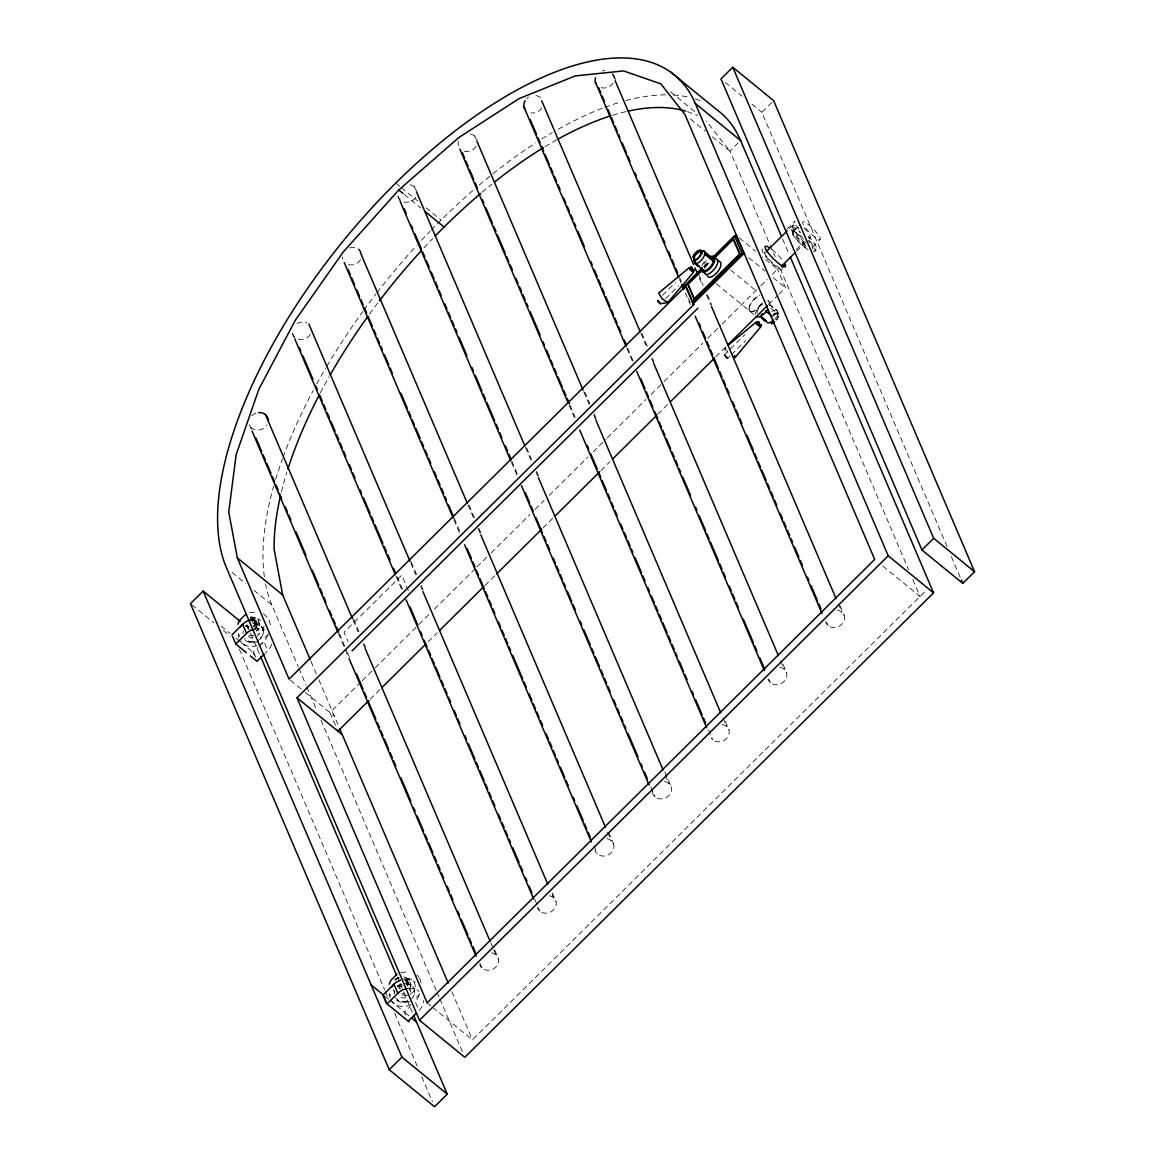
<?xml version="1.0" encoding="UTF-8"?>
<svg xmlns="http://www.w3.org/2000/svg" width="1165" height="1165" viewBox="0 0 1165 1165"><rect width="100%" height="100%" fill="white"/><g stroke="black" fill="none" stroke-linecap="round" stroke-linejoin="round"><path stroke-width="0.75" stroke-dasharray="5 3.75" d="M254.654 626.61L254.407 619.94L257.101 622.882L255.179 629.493A7.514 6.539 -23.1 0 0 251.902 618.63L250.242 616.969L253.315 618.804L254.188 620.858M749.066 309.089L749.226 307.181A9.844 4.412 -50.7 0 1 759.609 295.59M755.546 314.288L755.779 312.54A9.844 4.412 -50.7 0 1 762.594 302.827M769.541 305.245L769.512 302.099L766.162 299.041M726.829 358.194L724.208 355.165L725.227 347.884M250.693 617.698L256.402 621.251L253.417 626.726L255.222 622.649M264.062 625.896L262.678 630.615L258.965 634.168M406.527 982.546L406.483 984.425L406.308 981.134L407.692 981.148L408.391 982.779L407.43 986.1M255.441 624.557L256.402 621.251L250.242 616.969M406.731 984.454L407.692 981.148L404.765 978.818L405.638 980.872L408.391 982.779M724.208 355.165L744.945 334.544M726.989 358.15C729.552 359.14 723.552 352.733 724.921 356.242M727.222 358.238L727.441 357.422M254.582 625.911L255.397 623.057L253.475 618.921L254.596 620.363M404.939 979.241L407.692 981.148L406.308 984.003L406.308 981.134L410.298 990.468M419.91 993.73L413.808 999.905M268.489 634.08L262.518 640.007M947.101 546.633L761.852 112.321L773.633 100.641M738.26 142.844L730.018 151.013L775.162 256.853M254.407 655.254L253.125 652.24L257.887 647.507M259.081 646.327L263.843 641.609L267.717 650.682L265.329 653.041M662.492 295.298L675.423 282.498M665.666 298.619L678.598 285.804M703.442 266.581L708.611 261.455M704.097 266.552L709.179 261.513M705.349 266.363L709.15 262.606M704.446 267.906L709.514 262.897M786.928 229.214L794.443 221.758M789.681 228.427L794.69 223.476M791.952 230.903L793.685 229.185M792.826 231.82L800.413 224.306M796.277 249.572L803.792 242.131M360.932 681.933L329.986 712.601L337.253 729.639M362.228 680.651L373.834 669.147M375.13 667.865L417.682 625.707M418.978 624.425L429.288 614.203M434.458 609.091L475.728 568.2M477.009 566.918L489.912 554.132M491.208 552.865L529.9 514.522M535.055 509.411L544.084 500.469M549.239 495.358L587.932 457.015M593.101 451.904L605.989 439.118M607.285 437.851L645.978 399.508M651.133 394.396L662.739 382.892M664.035 381.61L702.728 343.282M707.883 338.17L720.785 325.385M722.067 324.118L759.478 287.056M760.76 285.775L767.211 279.382M772.38 274.27L777.536 269.159L762.536 256.897M796.525 251.291L810.301 237.631M812.413 247.082L820 239.568A12.349 2.519 45.3 0 0 809.326 225.296A12.349 2.519 45.3 0 0 805.073 227.19A12.349 2.519 45.3 0 0 820 239.568M814.845 251.218L816.315 249.761M370.15 699.248L380.474 689.025M428.196 641.74L437.225 632.784M484.946 585.514L495.271 575.277M542.992 528.007L553.302 517.784M601.024 470.5L610.052 461.544M657.774 414.259L668.098 404.037M715.82 356.767L726.13 346.529M768.696 304.371L777.725 295.415M779.021 294.148L785.458 287.755L777.536 269.159M725.547 355.849L724.674 355.31M727.644 358.514L730.222 355.951M731.518 354.67L745.731 340.573M405.711 1015.166L404.415 1012.137L410.371 1006.225M432.637 1007.346L472.466 1039.894L925.898 590.626M410.255 994.08C420.128 988.677 414.085 974.887 403.003 978.95M249.179 620.217L254.421 618.484L259.344 619.197M397.338 978.556L398.998 978.294M402.318 986.027L400.381 986.478L402.245 985.852M395.357 979.255L398.809 977.872L395.357 979.255L396.246 979.969M406.498 981.542L407.692 981.148M249.572 612.572L257.989 611.829M258.586 641.813L250.155 642.57L243.616 639.964M400.862 972.484L409.294 971.726M407.735 995.245L400.105 995.099M409.876 1001.725L401.444 1002.468L394.906 999.861M724.251 355.034L725.198 355.587M256.402 621.251L255.019 621.236L259.009 630.571M249.164 626.741L246.441 625.809L249.092 626.566M247.49 628.692L249.077 628.736M253.722 635.915L248.8 635.202M400.454 986.653L397.746 985.721L398.59 986.362M398.794 988.59L400.381 988.634M250.868 618.105L253.489 619.227M250.067 619.838L252.339 621.207L252.907 623.042M250.985 618.047L253.315 618.804M767.648 300.774L768.784 301.182M769.264 304.604L776.807 310.341A7.835 3.51 -50.7 0 1 774.812 318.496M773.356 314.215A5.577 2.505 -50.7 0 1 776.21 313.065L777.769 314.026A5.577 2.505 -50.7 0 1 776.341 319.851L775.439 319.108M776.21 313.065L777.769 314.026M749.998 311.244L751.192 311.798A9.844 4.412 -50.7 0 0 761.24 304.152M263.392 613.737L268.576 618.353L270.863 626.129M250.941 618.6L257.101 622.882M725.212 82.38L742.12 96.2M751.978 104.253L761.852 112.321M670.501 91.758L697.981 114.214M690.379 118.917L705.48 131.252M712.354 136.873L730.207 151.465L706.208 120.942M739.353 237.951L755.721 251.32M748.644 257.654L765.012 271.037M773.196 277.721L785.458 287.755M730.659 270.003L756.74 291.337M768.856 303.847L776.807 310.341M770.779 308.157L777.405 313.574M777.288 315.584L778.205 316.341M716.315 283.823L753.915 314.463M882.924 566.146L920.015 596.465L912.166 578.058M395.794 183.022L399.915 186.4M401.299 187.521L417.769 200.992M426.011 207.719L441.127 220.069M404.357 194.555L420.754 207.967M232.039 572.394L245.771 583.621M254.014 590.364L271.867 604.955L298.211 666.715M245.728 625.867L248.48 628.124M290.435 680.273L304.065 691.413M305.434 692.534L334.384 716.198M221.132 626.086L229.942 633.279M235.912 638.158L239.888 641.405M241.199 642.498L253.125 652.24M191.817 604.795L213.792 622.751M223.403 630.615L230.277 636.221M427.133 1002.861L431.254 1006.225M384.552 995.9L388.528 999.148M389.853 1000.225L404.415 1012.137M405.158 1012.735L410.197 1016.856M726.421 357.873L725.096 356.577M725.926 356.068L726.8 356.971M726.319 356.548L727.164 357.407M245.859 625.168L246.529 625.998M416.968 975.032L418.73 976.954M404.765 978.818L405.886 980.26M239.83 636.396L238.461 633.716M419.604 977.916L422.094 985.619M749.27 310.327L750.042 311.405M726.975 357.306L727.411 358.121L724.703 355.194M777.375 311.07L778.817 313.924M389.751 993.614L390.857 995.958M951.368 556.652L961.343 580.039M782.589 238.942L788.996 253.955M780.157 268.576L908.598 569.7M614.144 76.162L615.571 79.497M698.927 274.925L703.194 284.959M707.475 294.978L711.757 304.997M839.994 605.669L844.275 615.688M611.654 72.463L615.207 80.807M699.291 277.925L702.845 286.27M706.412 294.628L710.679 304.647M838.218 603.645L841.785 612.004M679.879 278.129L681.307 281.464M688.428 298.167L690.568 303.191M826.655 622.226L828.082 625.576M679.53 279.44L680.957 282.789M685.224 292.808L690.219 304.502M641.886 333.51L647.594 346.893M652.589 358.587L654.016 361.936M783.055 664.458L786.623 672.817M640.823 333.161L646.531 346.529M651.526 358.238L653.652 363.247M780.565 660.773L784.118 669.118M627.833 348.408L633.542 361.776M769.002 679.355L770.429 682.705M626.77 348.058L633.192 363.101M584.874 392.124L589.854 403.833M594.135 413.866L596.276 418.89M725.387 721.586L728.955 729.945M474.665 135.912L476.092 139.247M583.796 391.775L589.505 405.158M593.786 415.191L595.927 420.201M722.897 717.888L726.465 726.246M570.107 405.347L575.102 417.055M708.48 729.785L712.762 739.819M569.044 404.998L575.452 420.055M526.58 447.782L531.575 459.491M536.57 471.184L538.696 476.194M664.88 772.031L671.302 787.074M414.303 186.691L415.73 190.041M525.517 447.433L531.225 460.801M536.206 472.495L537.633 475.844M665.244 775.016L668.812 783.375M511.814 461.005L518.236 476.048M650.827 786.928L655.109 796.947M398.11 196.579L400.25 201.589M511.464 462.33L517.173 475.699M469.058 505.202L474.752 518.571M479.019 528.59L481.16 533.599M608.654 832.509L613.649 844.203M359.009 249.354L360.436 252.703M467.981 504.853L473.689 518.207M477.956 528.226L480.097 533.235M607.591 832.16L611.159 840.504M454.292 518.425L459.986 531.793M593.888 845.732L597.456 854.076M453.928 519.736L459.636 533.104M411.172 561.821L416.881 575.19M421.162 585.223L423.303 590.247M552.428 892.958L555.996 901.331M410.823 563.132L415.818 574.84M420.813 586.548L422.24 589.898M552.064 894.283L553.491 897.633M408.362 590.64L401.765 575.146L344.097 632.275L348.073 641.566M397.119 576.704L402.828 590.087M534.808 899.496L537.662 906.181M538.376 907.855L539.803 911.205M292.619 333.845L294.046 337.195M396.056 576.355L401.765 589.738M353.519 618.935L359.228 632.318M364.223 644.027L365.65 647.361M494.761 950.087L498.329 958.46M353.17 620.261L358.165 631.969M363.145 643.663L365.286 648.687M490.844 943.053L492.984 948.062M493.698 949.737L495.839 954.761M339.466 633.833L346.602 650.551M347.316 652.225L349.456 657.249M479.995 963.309L482.135 968.333M251.363 429.434L249.223 424.41A9.844 8.577 -23.1 0 0 257.276 430.103A9.844 8.577 -23.1 0 0 266.931 424.948M338.403 633.483L348.379 656.9M310.997 661.371L318.089 677.986M318.802 679.646L339.015 727.047M451.831 991.546L472.466 1039.894M298.91 668.375L306.031 685.078M306.745 686.738L316.72 710.111M320.987 720.13L436.322 990.541M437.035 992.201L439.176 997.211M439.889 998.886L462.665 1052.301M262.911 629.275L263.086 629.697A10.369 9.029 -23.1 0 1 258.324 640.459M255.019 624.105L256.14 626.188M260.436 638.813L260.261 638.405A10.369 9.029 -23.1 0 0 262.489 628.168A10.369 9.029 -23.1 0 0 253.096 623.333M404.794 979.124L405.478 980.77M247.038 624.964L259.868 654.817M397.265 976.94L399.406 981.949M400.105 983.61L402.959 990.294M403.673 991.954L412.206 1011.992M398.328 984.862L400.046 988.896M253.853 652.837L255.79 657.366M239.335 649.065L384.668 989.828M385.382 991.488L388.236 998.172M394.644 1013.215L417.449 1066.659M421.715 1076.678L432.404 1101.74M764.269 252.281L764.619 253.256M749.008 308.943L749.328 310.472M771.885 249.47A14.315 2.927 45.3 0 1 781.992 259.591M271.867 604.955A337.034 151.028 -50.7 0 1 265.533 583.927M264.353 576.719A337.034 151.028 -50.7 0 1 273.717 486.082M275.668 479.397A337.034 151.028 -50.7 0 1 282.498 458.835M283.124 457.088A337.034 151.028 -50.7 0 1 313.196 390.552M316.705 384.057A337.034 151.028 -50.7 0 1 325.909 367.863M326.855 366.261A337.034 151.028 -50.7 0 1 362.766 311.608M363.844 310.123A337.034 151.028 -50.7 0 1 375.946 293.988M377.052 292.546A337.034 151.028 -50.7 0 1 416.531 245.684M421.395 240.398A337.034 151.028 -50.7 0 1 430.001 231.34M431.225 230.073A337.034 151.028 -50.7 0 1 473.645 189.866M479.179 185.133A337.034 151.028 -50.7 0 1 491.615 174.852M492.999 173.745A337.034 151.028 -50.7 0 1 535.769 142.829M541.812 138.984A337.034 151.028 -50.7 0 1 552.312 132.635M558.239 129.228A337.034 151.028 -50.7 0 1 603.164 107.937M604.839 107.311A337.034 151.028 -50.7 0 1 621.178 101.908M625.925 100.583A337.034 151.028 -50.7 0 1 667.064 94.831M673.516 95.049A337.034 151.028 -50.7 0 1 688.049 97.03M695.243 98.909A337.034 151.028 -50.7 0 1 702.058 101.37M281.449 491.819A321.671 144.14 -50.7 0 1 286.823 472.422M320.331 392.867A321.671 144.14 -50.7 0 1 329.185 376.674M369.582 314.026A321.671 144.14 -50.7 0 1 378.29 302.288M424.06 247.752A321.671 144.14 -50.7 0 1 432.783 238.505M482.092 192.269A321.671 144.14 -50.7 0 1 491.747 184.303M545.002 146.688A321.671 144.14 -50.7 0 1 556.928 139.727M612.659 115.233A321.671 144.14 -50.7 0 1 626.246 111.549M687.394 111.636A321.671 144.14 -50.7 0 1 697.325 115.655M782.429 269.61A14.315 2.927 45.3 0 1 773.123 264.295A14.315 2.927 45.3 0 1 762.609 251.858L762.056 250.3A14.315 2.927 45.3 0 1 763.017 249.121M779.589 267.615A11.213 2.286 45.3 0 1 768.842 259.154M767.08 257.057A11.213 2.286 45.3 0 1 764.706 253.504M837.46 610.125A9.844 8.577 -23.1 0 1 841.756 624.353A9.844 8.577 -23.1 0 1 825.592 621.877M613.183 74.138A9.844 8.577 -23.1 0 1 614.13 80.676M613.154 82.875A9.844 8.577 -23.1 0 1 599.946 87.244M602.32 71.021A9.844 8.577 -23.1 0 1 604.824 70.512M808.51 237.456A11.213 2.286 45.3 0 0 810.418 236.903L809.981 235.68A11.213 2.286 45.3 0 0 803.835 227.918M798.913 229.359A11.213 2.286 45.3 0 1 794.778 223.709L794.341 222.486A11.213 2.286 45.3 0 1 795.098 221.568M415.818 197.118A9.844 8.577 -23.1 0 1 402.609 201.487M400.6 200.278A9.844 8.577 -23.1 0 1 397.789 194.337M409.978 184.813A9.844 8.577 -23.1 0 1 416.793 190.39M606.834 838.625A9.844 8.577 -23.1 0 1 611.13 852.867A9.844 8.577 -23.1 0 1 594.966 850.377M310.327 334.384A9.844 8.577 -23.1 0 1 297.104 338.753M295.109 337.544A9.844 8.577 -23.1 0 1 292.298 331.617M297.148 323.622A9.844 8.577 -23.1 0 1 306.817 322.763M360.524 259.766A9.844 8.577 -23.1 0 1 347.301 264.149M342.816 259.242A9.844 8.577 -23.1 0 1 342.495 256.999M349.675 247.927A9.844 8.577 -23.1 0 1 361.5 253.053M541.812 107.908A9.844 8.577 -23.1 0 1 530.934 112.947M526.638 98.705A9.844 8.577 -23.1 0 1 528.633 97.132M535.973 95.617A9.844 8.577 -23.1 0 1 541.827 99.171M251.742 415.745A9.844 8.577 -23.1 0 1 258.586 412.585M491.513 952.883A9.844 8.577 -23.1 0 1 495.809 967.125A9.844 8.577 -23.1 0 1 479.645 964.635M807.957 236.014A17.009 3.48 45.3 0 1 815.034 249.732M804.345 242.145A17.009 3.48 45.3 0 1 792.71 227.67A17.009 3.48 45.3 0 1 798.651 227.801M549.166 895.754A9.844 8.577 -23.1 0 1 553.462 909.996A9.844 8.577 -23.1 0 1 537.313 907.506M664.487 781.497A9.844 8.577 -23.1 0 1 671.477 790.831A9.844 8.577 -23.1 0 1 661.094 798.942A9.844 8.577 -23.1 0 1 652.298 791.02M779.793 667.239A9.844 8.577 -23.1 0 1 784.089 681.481A9.844 8.577 -23.1 0 1 767.939 679.006M722.14 724.368A9.844 8.577 -23.1 0 1 727.266 737.678A9.844 8.577 -23.1 0 1 711.232 738.144M805.452 244.927A13.616 2.781 45.3 0 1 793.598 231.092A13.616 2.781 45.3 0 1 800.734 233.029M808.146 240.354A13.616 2.781 45.3 0 1 810.141 242.83M811.656 245.058A13.616 2.781 45.3 0 1 812.5 248.786M808.146 249.791A13.616 2.781 45.3 0 1 791.851 232.811A13.616 2.781 45.3 0 1 804.068 239.495M805.656 247.752A12.349 2.519 45.3 0 1 792.535 232.913A12.349 2.519 45.3 0 1 803.821 239.611M476.179 146.324A9.844 8.577 -23.1 0 1 462.956 150.693M458.471 145.785A9.844 8.577 -23.1 0 1 458.486 141.256M470.34 134.033A9.844 8.577 -23.1 0 1 477.155 139.596M809.398 240.689A17.009 3.48 45.3 0 1 813.563 251.189M806.034 246.397A17.009 3.48 45.3 0 1 791.224 229.141A17.009 3.48 45.3 0 1 800.151 231.558M267.746 635.173A15.305 13.325 -23.1 0 1 260.727 644.041M257.101 645.716A15.305 13.325 -23.1 0 1 240.238 640.896M238.738 637.75A15.305 13.325 -23.1 0 1 238.243 634.284M249.397 620.173A15.305 13.325 -23.1 0 1 260.8 620.523M254.684 627.032A6.247 5.446 -23.1 0 1 257.407 636.061M253.067 638.071A6.247 5.446 -23.1 0 1 247.766 635.77M250.227 620.261A6.247 5.446 -23.1 0 1 255.878 623.188A6.247 5.446 -23.1 0 1 254.538 629.348M250.227 617.479A9.393 8.184 -23.1 0 1 258.732 621.862A9.393 8.184 -23.1 0 1 256.708 631.124L256.475 630.556A9.393 8.184 -23.1 0 0 258.499 621.294A9.393 8.184 -23.1 0 0 249.994 616.911M253.053 641.726A10.369 9.029 -23.1 0 1 245.873 639.672M242.903 633.44A10.369 9.029 -23.1 0 1 243.252 631.022M245.902 626.668A10.369 9.029 -23.1 0 1 248.014 625.008M253.286 623.741A10.369 9.029 -23.1 0 1 263.086 629.697M253.227 642.148A10.369 9.029 -23.1 0 1 244.432 638.333M271.62 644.245A15.305 13.325 -23.1 0 1 267.717 650.682M254.553 628.882A15.305 13.325 -23.1 0 1 264.659 629.595M419.036 995.07A15.305 13.325 -23.1 0 1 415.148 1001.507L419.007 1010.579A15.305 13.325 -23.1 0 0 423.434 1000.589M410.866 1004.594A15.305 13.325 -23.1 0 1 391.527 1000.793M390.042 997.648A15.305 13.325 -23.1 0 1 389.532 994.182M404.59 979.27A15.305 13.325 -23.1 0 1 415.191 982.313M408.726 988.124A6.247 5.446 -23.1 0 1 410.502 991.896M405.944 997.648A6.247 5.446 -23.1 0 1 399.056 995.682M405.857 981.411A6.247 5.446 -23.1 0 1 407.43 983.755M406.134 978.076A9.393 8.184 -23.1 0 1 409.483 989.172M403.876 993.556A9.393 8.184 -23.1 0 1 401.488 994.051M394.964 992.187A9.393 8.184 -23.1 0 1 393.508 990.585M395.008 980.391A9.393 8.184 -23.1 0 1 399.144 977.872M403.673 976.882A9.393 8.184 -23.1 0 1 409.235 988.604M394.731 991.619A9.393 8.184 -23.1 0 1 393.275 990.017M394.76 979.823A9.393 8.184 -23.1 0 1 398.896 977.304M404.969 979.037A7.514 6.539 -23.1 0 1 408.391 986.245M407.022 983.318A10.369 9.029 -23.1 0 1 413.167 996.25M406.978 1001.085A10.369 9.029 -23.1 0 1 395.547 997.823M394.192 993.337A10.369 9.029 -23.1 0 1 394.556 990.92M397.192 986.566A10.369 9.029 -23.1 0 1 401.765 983.784M404.575 983.653A10.369 9.029 -23.1 0 1 413.954 988.488A10.369 9.029 -23.1 0 1 411.726 998.711M407.168 1001.507A10.369 9.029 -23.1 0 1 397.338 999.992M394.382 993.76A10.369 9.029 -23.1 0 1 394.731 991.342M397.367 986.988A10.369 9.029 -23.1 0 1 401.94 984.192M408.449 988.342A15.305 13.325 -23.1 0 1 419.065 991.386M727.775 351.961A6.975 1.427 45.3 0 1 726.654 347.811M776.866 313.283A5.577 2.505 -50.7 0 1 774.463 320.186M773.225 315.875A5.577 2.505 -50.7 0 1 777.128 313.807M761.182 304.007A9.844 4.412 -50.7 0 1 751.134 311.652M771.885 311.652A7.835 3.51 -50.7 0 1 775.89 310.021M773.036 315.453A6.509 2.913 -50.7 0 1 778.628 313.574A6.509 2.913 -50.7 0 1 776.691 320.084M757.002 313.181A7.835 3.51 -50.7 0 1 762.609 304.065M704.607 268.139A9.844 4.412 -50.7 0 1 708.888 262.023M701.723 265.882A9.844 4.412 -50.7 0 1 706.005 259.78M703.878 263.873A7.835 3.51 -50.7 0 1 706.398 260.698M749.284 307.342A9.844 4.412 -50.7 0 1 759.667 295.735"/><path stroke-width="1.5" d="M694.529 259.955L695.097 259.897A5.577 2.505 -50.7 0 0 700.981 253.329L701.112 252.324A5.577 2.505 -50.7 0 0 698.097 251.276A5.577 2.505 -50.7 0 0 693.583 256.315L695.374 260.654L693.306 257.101M701.112 252.324L701.825 254.014L700.981 253.329M701.024 267.892L701.068 271.023L702.932 272.348A9.844 4.412 -50.7 0 0 714.8 260.596L714.757 257.45L712.893 256.125A9.844 4.412 -50.7 0 0 709.689 256.984M704.024 270.702L695.33 263.639A7.835 3.51 -50.7 0 0 704.752 254.29L704.942 252.892A7.835 3.51 -50.7 0 0 702.058 250.868M702.262 268.533A7.835 3.51 -50.7 0 0 707.228 269.581A7.835 3.51 -50.7 0 0 713.388 261.339L713.562 259.941L704.942 252.892M660.54 303.599L657.73 300.483M690.292 267.979C686.636 266.77 695.578 275.158 692.971 270.63M698.782 266.261L697.325 265.576M702.146 267.863L685.049 285.425L693.743 304.647L297.002 697.748L427.133 1002.861L874.697 559.418L684.889 114.418L660.89 83.895L623.566 70.905L575.146 75.943L518.935 98.69L458.777 137.587L398.765 189.997L342.991 252.31L295.255 320.331L258.805 389.372L236.131 454.772L228.762 512.061L237.325 557.86L289.066 679.151L685.821 286.051L685.049 285.425L701.548 269.071M694.151 257.785L694.427 257.014A5.577 2.505 -50.7 0 1 698.942 251.96A5.577 2.505 -50.7 0 1 701.956 253.023M757.803 323.055L756.143 322.195L757.046 323.826M735.1 357.524L760.73 326.899L760.09 325.414M765.944 321.074L763.92 319.88M237.864 624.338L239.524 620.566M389.154 984.236L390.959 980.216L396.93 974.304M239.655 620.319L245.64 614.392M693.612 272.115L667.778 302.594L662.128 298.735L658.633 293.07L689.301 267.63M240.238 621.382L203.161 591.077L190.448 603.674L389.226 1069.703L434.545 1106.75L447.258 1094.153L413.633 1015.327M732.77 67.25L720.989 78.914L921.908 549.982L962.771 583.374L974.552 571.709L773.633 100.641L732.77 67.25L933.689 538.303L974.552 571.709M231.937 634.91L242.669 624.294L246.529 633.367L235.811 643.983L246.397 652.648M264.135 654.22L256.984 661.312L250.373 655.895M713.781 256.329L734.474 235.825L736.615 235.723M716.795 253.97L726.96 243.893M732.042 238.869L735.843 235.082L744.552 254.305M707.111 286.808L694.107 299.041L687.656 283.896L701.563 270.12M714.203 257.596L733.164 238.796L739.993 254.247L733.164 238.796M694.471 299.347L688.02 284.187L701.927 270.411M714.567 257.887L733.528 239.102M694.107 299.041L739.629 253.941M710.912 283.051L722.285 271.78M727.353 266.77L737.46 256.751M741.945 253.329L692.796 302.012L692.971 304.021L743.78 253.679L741.945 253.329L734.474 235.825M352.034 650.871L697.966 308.099M765.871 252.019L787.176 230.918M781.497 266.173L795.273 252.528M782.152 267.528L785.166 264.542M337.908 731.183L368.868 700.514M381.771 687.743L425.618 644.289M439.802 630.236L483.65 586.781M496.552 574.01L541.696 529.274M554.598 516.503L599.742 471.767M612.63 458.995L656.492 415.541M670.676 401.488L714.524 358.034M727.426 345.262L767.4 305.638M397.833 993.264L387.1 1003.895L383.227 994.823L393.959 984.192L397.833 993.264A15.305 13.325 -23.1 0 1 407.153 988.517M408.289 1021.21L416.633 1012.938M419.487 1020.263L888.225 555.822L695.287 103.467A337.034 151.028 -50.7 0 0 395.794 183.022A337.034 151.028 -50.7 0 0 226.534 567.908L419.487 1020.263L464.806 1057.296L933.558 592.869L790.423 257.305M389.226 1069.703L401.94 1057.106L203.161 591.077M921.908 549.982L933.689 538.303M728.183 345.219L756.143 322.195M699.146 266.028L696.364 263.931M657.701 300.672L658.269 301.983M660.351 303.759L667.778 302.594L667.705 301.502M693.947 260.727L694.777 260.64A6.509 2.913 -50.7 0 0 701.17 254.305A6.509 2.913 -50.7 0 0 699.393 250.14A6.509 2.913 -50.7 0 0 693 256.475L695.33 263.639L693.816 260.086A7.835 3.51 -50.7 0 1 694.369 258.499M771.74 322.967L772.322 322.909A5.577 2.505 -50.7 0 0 774.332 321.846M771.172 323.739L771.987 323.652A6.509 2.913 -50.7 0 0 774.346 322.414M765.594 320.914L764.793 320.593M760.73 326.899L757.279 324.292M715.834 258.397L717.64 259.708L717.684 262.839A9.844 4.412 -50.7 0 1 705.815 274.605L703.689 271.896M711.8 257.771L703.238 250.737M756.536 316.603L757.687 316.997A9.844 4.412 -50.7 0 0 767.735 309.366M690.102 268.052L690.568 269.727M766.104 320.826L762.536 317.535M691.66 267.382L690.962 267.499M693.379 270.178L694.355 270.673L693.641 269.333M659.914 303.424L658.953 302.696M692.01 267.528L690.743 266.887L691.136 267.834M693.524 270.367L692.156 269.086M691.981 271.125L693.262 271.751L693.029 270.95M758.998 322.21L757.6 321.482L758.706 323.273M759.085 322.37L758.051 322.428M760.541 325.079L759.041 323.768M757.905 323.302L756.522 322.982M670.443 71.866L715.776 108.913A337.034 151.028 -50.7 0 1 740.605 140.514L781.176 235.607M695.287 103.467L740.605 140.514M704.752 254.29L713.388 261.339M699.903 250.795L700.748 251.48M697.049 251.946L697.893 252.645M765.536 310.924L772.162 316.327M760.031 316.414L767.968 322.909A7.835 3.51 -50.7 0 0 773.444 320.011M888.225 555.822L933.558 592.869M398.765 189.997L403.003 193.448M424.875 211.331L444.098 227.044M237.325 557.86L282.658 594.907L310.298 659.71M297.002 697.748L342.321 734.795M371.169 984.949L382.499 994.211L386.358 1003.283L409.017 1021.807M411.449 1017.89L416.488 1021.996M401.94 1057.106L447.258 1094.153M764.444 320.462L762.463 318.424M759.58 324.176L761.459 325.443L761.065 324.511M758.459 325.355L760.366 326.535L760.148 325.734M697.413 265.78L695.956 264.324M759.129 323.739L758.138 322.734M757.934 324.846L756.405 323.142M692.126 269.144L690.962 267.702M658.822 302.114L657.977 301.051M763.046 318.977L762.128 317.943M696.087 264.353L695.228 263.363M707.155 276.003L709.019 277.328A9.844 4.412 -50.7 0 0 720.887 265.576L720.858 262.431L718.98 261.106A9.844 4.412 -50.7 0 0 717.494 261.266M695.956 263.421L695.432 262.562M695.738 263.916L694.937 262.693M961.343 580.039L962.771 583.374M615.207 80.807L693.583 264.557M695.01 267.892L697.151 272.901M711.393 306.308L836.077 598.635M685.34 284.508L693.743 304.647M598.664 87.71L600.805 92.719M602.218 96.054L604.358 101.064M607.926 109.423L610.067 114.432M611.479 117.767L613.62 122.776M615.047 126.126L617.188 131.135M618.615 134.47L620.042 137.82M622.168 142.829L626.45 152.848M627.877 156.197L630.003 161.207M634.998 172.901L636.425 176.235M638.566 181.245L644.973 196.273M646.4 199.623L648.541 204.632M649.953 207.967L657.803 226.345M659.215 229.694L661.356 234.704M662.783 238.039L664.924 243.048M668.477 251.407L670.618 256.417M672.045 259.751L674.186 264.761M675.613 268.11L677.753 273.12M682.734 284.813L684.161 288.148M699.116 323.229L700.544 326.564M702.684 331.588L705.539 338.258M706.951 341.607L709.092 346.617M710.519 349.951L712.66 354.961M714.087 358.31L718.354 368.329M719.781 371.679L721.921 376.688M723.349 380.023L725.489 385.032M726.902 388.382L729.042 393.391M732.61 401.736L734.751 406.745M736.163 410.095L738.304 415.104M739.731 418.439L741.872 423.448M746.852 435.142L753.274 450.185M754.702 453.52L756.828 458.529M758.255 461.879L760.395 466.888M761.823 470.223L766.089 480.242M767.517 483.591L769.657 488.601M771.084 491.936L773.225 496.945M774.638 500.295L776.778 505.304M780.346 513.649L782.487 518.673M783.899 522.007L786.04 527.017M787.467 530.366L789.608 535.376M791.035 538.711L792.462 542.045M794.588 547.069L798.87 557.088M800.297 560.423L802.437 565.433M807.418 577.126L808.845 580.476M810.986 585.485L817.393 600.514M818.82 603.863L820.961 608.873M595.461 82.336L678.816 277.78M681.671 284.449L683.811 289.473M695.199 316.196L822.024 613.518M541.725 100.831L640.109 331.486M653.652 363.247L778.424 655.749M530.162 119.427L536.584 134.47M538.012 137.805L540.152 142.829M541.579 146.164L543.706 151.173M545.133 154.523L549.414 164.556M550.841 167.891L552.982 172.915M554.409 176.25L556.55 181.259M557.977 184.609L560.103 189.618M563.671 197.977L565.811 203.001M567.239 206.336L569.379 211.346M570.806 214.695L572.947 219.704M574.374 223.054L575.787 226.389M577.927 231.413L584.349 246.456M590.772 261.499L592.184 264.834M594.325 269.858L597.179 276.542M598.606 279.877L600.747 284.901M602.174 288.236L604.315 293.245M605.742 296.594L610.009 306.628M611.436 309.963L613.576 314.987M615.004 318.322L617.144 323.331M618.571 326.681L620.712 331.69M624.28 340.049L626.406 345.073M640.677 378.494L644.944 388.528M646.371 391.862L648.512 396.886M649.939 400.221L652.793 406.905M654.934 411.929L657.774 418.614M659.201 421.948L661.341 426.972M662.769 430.307L664.909 435.331M666.336 438.666L670.618 448.7M672.045 452.035L674.171 457.059M675.598 460.393L677.739 465.418M679.166 468.752L680.593 472.102M682.734 477.111L690.568 495.504M695.563 507.197L696.99 510.547M699.131 515.556L705.553 530.599M706.966 533.934L709.106 538.958M710.534 542.293L718.383 560.685M719.81 564.02L721.951 569.044M723.363 572.379L725.504 577.403M729.072 585.747L731.212 590.772M732.639 594.106L734.78 599.13M736.207 602.465L738.348 607.489M743.328 619.183L753.318 642.585M754.745 645.92L756.871 650.944M759.726 657.628L764.721 669.322M524.104 107.369L626.056 346.384M636.76 371.46L764.371 670.647M476.805 140.921L583.082 390.1M595.927 420.201L720.756 712.878M462.388 152.819L464.529 157.843M465.956 161.192L468.097 166.202M469.524 169.551L473.806 179.585M475.233 182.934L477.373 187.944M482.368 199.652L483.795 203.001M485.936 208.011L492.344 223.068M493.771 226.403L495.911 231.427M497.339 234.777L505.188 253.169M506.615 256.518L508.756 261.528M510.183 264.877L512.323 269.887M515.891 278.246L518.032 283.27M519.459 286.619L521.6 291.629M523.027 294.978L525.167 299.988M526.595 303.337L528.022 306.686M530.162 311.696L540.138 335.112M542.992 341.796L544.419 345.146M546.56 350.17L549.414 356.854M550.841 360.203L552.982 365.213M554.409 368.562L556.55 373.572M557.977 376.921L562.258 386.955M563.685 390.304L565.826 395.314M567.253 398.663L569.394 403.687M587.218 445.496L588.645 448.831M590.786 453.855L597.208 468.898M598.635 472.247L600.776 477.257M602.203 480.606L606.484 490.64M607.912 493.989L610.052 498.999M611.479 502.348L613.62 507.372M615.047 510.707L617.188 515.731M620.741 524.09L622.882 529.114M624.309 532.449L626.45 537.473M627.877 540.808L630.017 545.832M631.445 549.181L632.872 552.516M635.012 557.54L641.434 572.583M642.862 575.932L645.002 580.956M647.856 587.641L649.284 590.99M651.424 595.999L654.279 602.698M655.706 606.033L657.846 611.057M659.274 614.392L661.414 619.416M662.841 622.765L667.108 632.799M668.535 636.134L670.676 641.158M672.103 644.507L674.244 649.517M675.671 652.866L677.098 656.201M679.239 661.225L683.52 671.258M684.947 674.608L687.088 679.617M692.083 691.326L693.51 694.675M695.651 699.684L702.073 714.742M703.5 718.091L705.64 723.101M459.898 149.135L568.331 403.323M579.733 430.089L706.704 727.761M416.444 191.715L524.803 445.758M538.346 477.519L663.103 770.007M404.168 208.622L406.308 213.646M411.303 225.34L412.73 228.69M414.856 233.699L421.279 248.742M422.706 252.091L424.846 257.101M426.274 260.436L429.128 267.12M431.254 272.144L434.108 278.828M435.535 282.163L437.676 287.187M439.103 290.522L441.244 295.546M444.812 303.89L446.938 308.914M448.365 312.249L450.506 317.273M451.933 320.608L454.073 325.618M455.5 328.967L456.928 332.316M459.068 337.326L466.903 355.704M471.898 367.412L473.325 370.747M475.466 375.771L481.873 390.814M483.3 394.149L485.441 399.158M486.868 402.507L494.703 420.9M496.13 424.235L498.271 429.244M499.698 432.594L501.838 437.603M505.406 445.962L507.547 450.972M508.959 454.321L511.1 459.33M525.357 492.766L529.638 502.785M531.065 506.134L533.206 511.144M536.06 517.828L542.468 532.871M543.895 536.22L546.035 541.23M547.463 544.579L549.603 549.589M553.171 557.948L555.297 562.957M556.724 566.307L558.865 571.316M560.292 574.665L562.433 579.675M563.86 583.01L565.287 586.359M567.428 591.369L571.695 601.402M573.122 604.737L575.262 609.761M580.257 621.455L581.685 624.804M583.825 629.814L590.233 644.857M591.66 648.206L593.801 653.216M595.228 656.55L599.509 666.584M600.936 669.933L603.062 674.943M604.489 678.278L606.63 683.302M608.057 686.636L610.198 691.66M613.766 700.005L615.906 705.029M617.334 708.364L619.46 713.388M620.887 716.723L623.027 721.747M624.455 725.081L625.882 728.431M628.022 733.44L637.998 756.842M640.852 763.526L642.279 766.861M644.42 771.885L647.274 778.569M400.25 201.589L510.751 460.656M521.439 485.718L649.051 784.904M360.436 252.703L467.281 503.178M480.81 534.91L605.451 827.15M348.16 269.61L350.301 274.62M351.714 277.954L354.568 284.639M356.708 289.648L359.548 296.332M360.975 299.667L363.116 304.677M364.543 308.011L366.669 313.036M368.096 316.37L372.378 326.389M373.805 329.724L375.931 334.734M377.358 338.083L379.499 343.093M380.926 346.427L382.353 349.762M384.479 354.772L388.76 364.791M390.188 368.14L392.314 373.15M400.862 393.188L407.269 408.216M408.697 411.551L410.837 416.56M412.264 419.895L414.405 424.919M415.818 428.254L420.099 438.273M421.526 441.608L423.652 446.617M425.079 449.967L427.22 454.976M428.647 458.311L430.788 463.321M434.341 471.665L436.482 476.674M437.909 480.024L440.035 485.033M441.462 488.368L443.603 493.378M445.03 496.712L446.457 500.062M448.583 505.071L453.578 516.75M467.107 548.482L471.388 558.501M472.801 561.85L474.941 566.86M476.369 570.195L478.509 575.204M479.922 578.539L484.203 588.558M485.63 591.907L487.756 596.917M489.184 600.252L491.324 605.261M492.751 608.596L494.892 613.606M498.445 621.964L500.586 626.974M502.013 630.309L504.139 635.318M505.566 638.653L507.707 643.677M509.134 647.012L510.561 650.347M512.687 655.356L522.663 678.744M524.09 682.078L526.231 687.088M529.07 693.772L531.924 700.442M533.352 703.791L535.492 708.801M536.905 712.135L539.046 717.145M540.473 720.48L542.613 725.489M546.167 733.848L548.307 738.858M549.734 742.192L551.875 747.202M553.288 750.551L555.428 755.561M556.855 758.896L558.283 762.23M560.409 767.24L564.69 777.259M566.117 780.608L568.243 785.618M573.238 797.297L574.665 800.646M576.792 805.656L583.214 820.684M584.626 824.019L586.767 829.029M588.194 832.363L590.335 837.373M344.243 262.576L453.214 518.076M464.617 544.783L591.398 842.033M308.812 323.972L410.109 561.457M422.953 591.572L547.798 884.25M299.39 347.578L300.818 350.927M302.958 355.951L312.948 379.353M315.802 386.052L317.23 389.401M319.37 394.411L322.224 401.11M323.652 404.444L325.792 409.468M327.219 412.803L329.36 417.827M330.787 421.177L335.054 431.21M336.481 434.545L338.622 439.569M340.049 442.918L342.19 447.928M343.617 451.277L345.757 456.287M349.325 464.66L351.466 469.67M352.893 473.019L355.034 478.029M360.029 489.737L361.456 493.086M363.597 498.11L370.019 513.153M371.446 516.503L373.586 521.527M375.013 524.862L382.863 543.269M384.29 546.603L386.416 551.628M387.843 554.962L389.984 559.986M393.552 568.345L395.692 573.369M409.964 606.819L417.813 625.212M420.667 631.896L422.094 635.245M424.235 640.269L427.089 646.954M428.516 650.303L430.657 655.312M432.084 658.662L434.225 663.686M435.652 667.021L439.919 677.054M441.346 680.404L443.486 685.428M444.913 688.763L447.054 693.787M448.481 697.136L450.622 702.146M454.19 710.504L456.331 715.528M457.758 718.878L459.898 723.887M464.893 735.596L466.32 738.945M468.461 743.954L474.883 759.012M476.31 762.361L478.451 767.371M479.878 770.72L484.159 780.754M485.587 784.103L487.727 789.113M489.154 792.462L491.295 797.472M492.708 800.821L494.848 805.845M498.416 814.204L500.557 819.213M501.984 822.563L504.125 827.587M505.552 830.922L507.692 835.946M509.12 839.295L510.547 842.63M512.687 847.654L519.109 862.697M520.537 866.046L522.677 871.07M525.532 877.755L526.959 881.104M529.099 886.114L531.954 892.812M294.76 338.869L395.343 574.694M406.046 599.771L533.745 899.147M265.416 414.536L352.456 618.586M365.286 648.687L490.13 941.378M255.994 438.142L261.703 451.525M263.13 454.874L265.271 459.884M266.698 463.233L270.979 473.267M272.406 476.616L274.547 481.626M275.974 484.975L278.115 489.999M279.542 493.334L281.682 498.358M285.25 506.717L287.391 511.741M288.818 515.076L290.959 520.1M295.954 531.808L305.929 555.224M312.351 570.268L318.773 585.325M320.2 588.675L322.341 593.684M323.768 597.033L325.909 602.057M329.477 610.416L331.617 615.426M333.044 618.775L335.185 623.799M336.612 627.134L338.753 632.158M356.577 673.967L362.999 689.025M364.427 692.374L366.567 697.384M367.994 700.733L375.844 719.125M377.271 722.475L379.411 727.484M380.839 730.834L382.979 735.858M384.406 739.193L388.688 749.226M390.115 752.575L392.256 757.6M393.683 760.934L395.823 765.958M400.818 777.667L410.808 801.083M413.662 807.767L415.075 811.117M417.216 816.126L423.638 831.184M425.065 834.533L427.206 839.543M428.633 842.892L432.914 852.926M434.341 856.275L436.482 861.285M437.909 864.634L440.05 869.658M441.477 872.993L443.617 878.017M447.185 886.376L449.326 891.4M450.753 894.735L452.894 899.759M457.889 911.467L459.316 914.816M461.457 919.826L467.879 934.883M469.306 938.233L471.446 943.242M472.874 946.592L475.713 953.276M252.077 431.108L337.69 631.809M349.092 658.56L476.077 956.276M339.67 728.591L448.277 983.216M260.581 656.492L396.551 975.265M232.578 636.425L235.811 643.983M785.021 264.135L785.574 265.693A14.315 2.927 45.3 0 1 777.477 262.475A14.315 2.927 45.3 0 1 765.623 248.873L765.07 247.315A14.315 2.927 45.3 0 1 769.482 247.737M282.658 594.907L274.095 549.094A321.671 144.14 -50.7 0 1 280.095 497.557M287.872 469.102A321.671 144.14 -50.7 0 1 318.642 396.115M330.103 375.057A321.671 144.14 -50.7 0 1 367.441 316.997M379.397 300.832A321.671 144.14 -50.7 0 1 421.57 250.431M435.288 235.912A321.671 144.14 -50.7 0 1 480.708 193.434M494.499 182.104A321.671 144.14 -50.7 0 1 543.487 147.606M558.399 138.912A321.671 144.14 -50.7 0 1 611.057 115.728M628.153 111.126A321.671 144.14 -50.7 0 1 685.632 111.097M596.422 84.361A9.844 8.577 -23.1 0 1 595.475 77.807M258.586 412.585A9.844 8.577 -23.1 0 1 268.227 420.463M525.066 109.394A9.844 8.577 -23.1 0 1 525.095 100.656M240.267 627.309A15.305 13.325 -23.1 0 1 249.397 620.173M246.529 633.367A15.305 13.325 -23.1 0 1 253.271 629.246M391.571 987.221A15.305 13.325 -23.1 0 1 400.702 980.085M762.711 313.705A7.835 3.51 -50.7 0 1 761.255 314.652M734.562 355.514A6.975 1.427 45.3 0 1 733.819 357.233M710.694 257.916A7.835 3.51 -50.7 0 1 713.562 259.941"/></g></svg>
